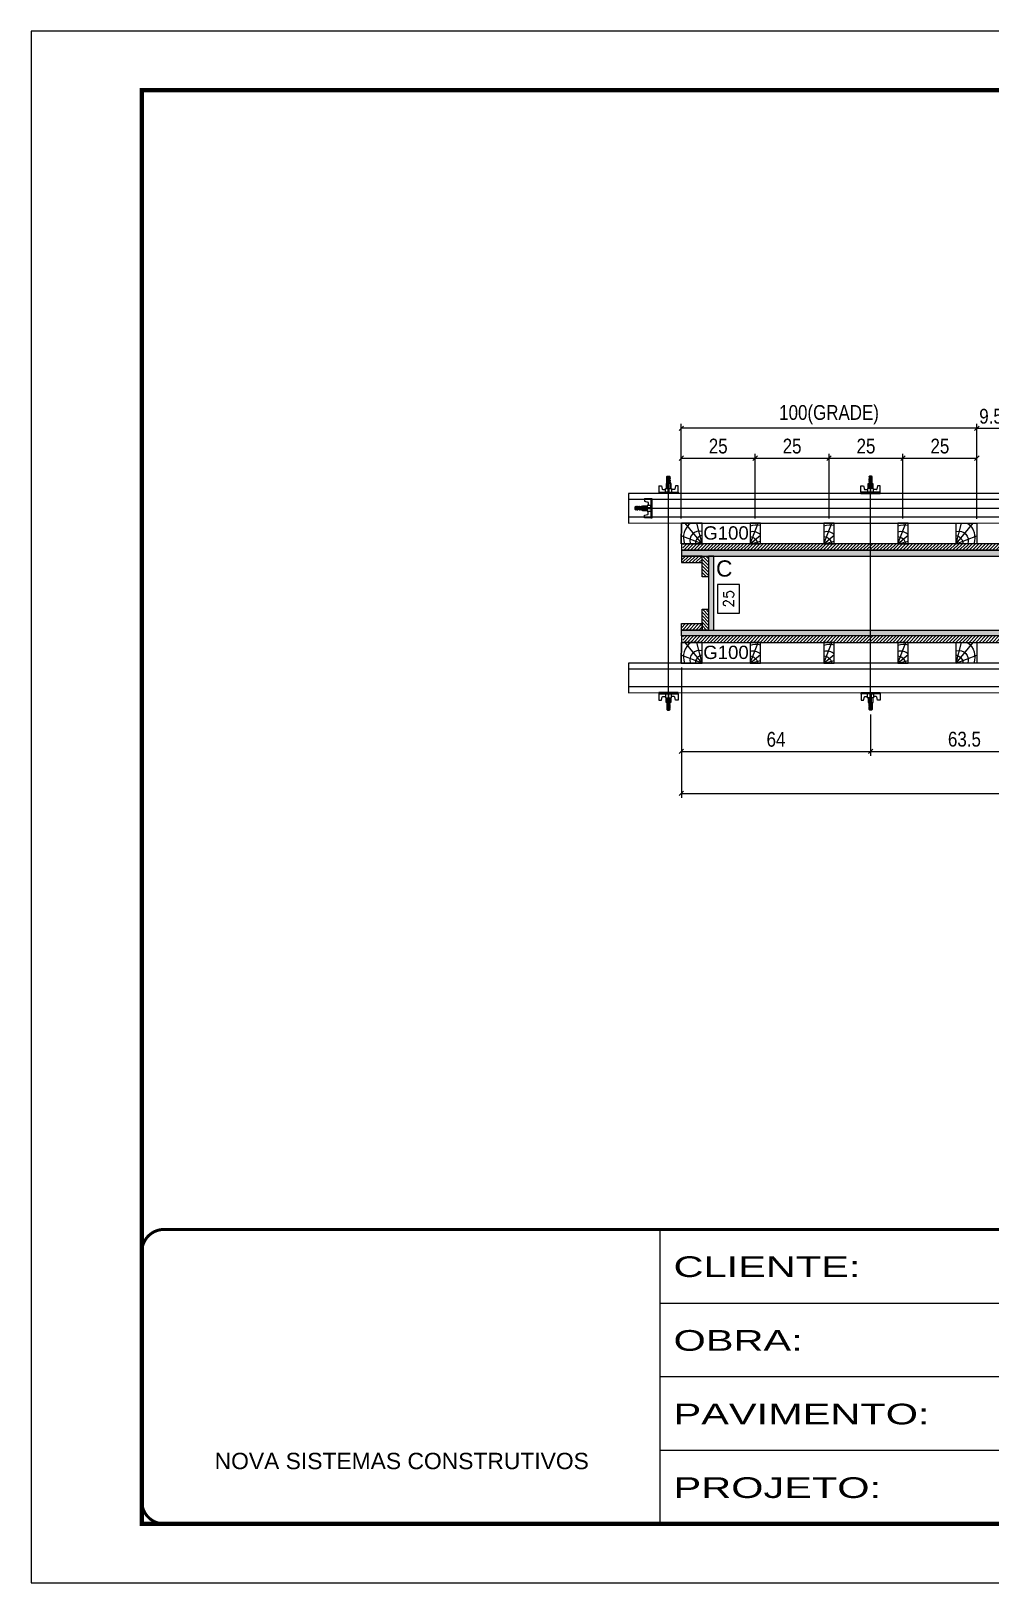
# Model space of a CAD drawing. Extents: x 14400 to 27878, y -21631 to 6985.
# Drawn here: x 14413 to 15063, y -957 to 93 of the extents above; entities that cross this region are included whole.
import ezdxf
from ezdxf.enums import TextEntityAlignment as Align

# ---------------------------------------------------------------- set-up
doc = ezdxf.new("R2010")
doc.units = 0
doc.linetypes.add('CONTINUO', pattern=[0])
doc.linetypes.add('DASHED', pattern=[0.75, 0.5, -0.25])
for name, color, linetype in [('CHAPA', 1, 'Continuous'), ('COTA', 241, 'Continuous'), ('SARRAFO', 251, 'Continuous'), ('TEXTO_GERAL', 7, 'Continuous')]:
    doc.layers.add(name, color=color, linetype=linetype)
for name, color, linetype, lineweight in [('Folhas', 255, 'Continuous', 9), ('Hachura', 251, 'Continuous', 9), ('Madeira', 126, 'Continuous', 18), ('Perfil Metálico', 224, 'Continuous', 18), ('SARRAFO DE PRESSAO', 251, 'DASHED', 9)]:
    doc.layers.add(name, color=color, linetype=linetype, lineweight=lineweight)
doc.styles.add('ARIAL', font='arial.ttf')
doc.styles.add('COTA TECNICA 2X', font='techl___.ttf', dxfattribs={"height": 10})
doc.styles.add('ROMANS', font='romans.shx')
doc.styles.add('SANSSERIF', font='sas_____.pfb')
doc.styles.add('Tecnologia', font='')
doc.styles.get('Tecnologia').set_extended_font_data('Forgotten Futurist')
doc.dimstyles.new('SECAO PILAR', dxfattribs={"dimtxt": 10, "dimasz": 3, "dimexe": 3, "dimexo": 3, "dimgap": 3, "dimtad": 1, "dimdec": 1, "dimlfac": 0.5, "dimzin": 12, "dimdsep": 46, "dimtxsty": 'COTA TECNICA 2X', "dimblk1": 'OBLIQUE', "dimblk2": 'OBLIQUE', "dimsah": 1, "dimcen": 0.9, "dimclrd": 256, "dimclre": 256, "dimclrt": 256, "dimadec": 1, "dimazin": 3, "dimtfac": 1, "dimtdec": 1, "dimtmove": 0, "dimatfit": 3, "dimfxl": 1, "dimtolj": 1, "dimtzin": 12, "dimarcsym": 0})
doc.dimstyles.new('SECÇÃO 2', dxfattribs={"dimtxt": 7, "dimasz": 6, "dimexe": 0.18, "dimexo": 2, "dimgap": -4, "dimtad": 3, "dimdec": 1, "dimlfac": 0.5, "dimzin": 12, "dimdsep": 46, "dimtxsty": 'ROMANS', "dimblk": 'ARCHTICK', "dimcen": 0.09, "dimse1": 1, "dimse2": 1, "dimsd1": 1, "dimsd2": 1, "dimclrd": 180, "dimclre": 5, "dimclrt": 1, "dimadec": 0, "dimazin": 3, "dimtfac": 1, "dimtdec": 1, "dimtofl": 0, "dimtmove": 0, "dimatfit": 3, "dimldrblk": 'ARCHTICK', "dimfxl": 1, "dimtolj": 1, "dimtzin": 0, "dimarcsym": 0})

# ---------------------------------------------------------------- blocks, each defined once
blk = doc.blocks.new('9999999999')
at = {"color": 30, "linetype": 'CONTINUO'}
for p, q in [((98564.6, 34230.2), (98564.6, 34429.4)), ((98564.6, 34379.6), (99584, 34379.6)), ((98564.6, 34329.8), (99488, 34329.8)), ((98564.6, 34280), (99488, 34280))]:
    blk.add_line(p, q, dxfattribs=at)
at = {"color": 30, "linetype": 'CONTINUO', "const_width": 2}
blk.add_lwpolyline([(99584, 34230.2), (99584, 34414.4, 0.414214), (99569, 34429.4), (98229, 34429.4, 0.414214), (98214, 34414.4), (98214, 34245.2, 0.414214), (98229, 34230.2), (99584, 34230.2)], format="xyb", dxfattribs=at)
at = {"layer": 'Folhas'}
blk.add_lwpolyline([(98139, 34190.2), (99624, 34190.2), (99624, 35240.2), (98139, 35240.2)], close=True, dxfattribs=at)
at = {"layer": 'Folhas', "color": 30, "const_width": 3}
blk.add_lwpolyline([(98214, 34230.2), (99584, 34230.2), (99584, 35200.2), (98214, 35200.2)], close=True, dxfattribs=at)
at = {"color": 7, "linetype": 'Continuous', "ltscale": 5, "style": 'ARIAL'}
blk.add_text('NOVA SISTEMAS CONSTRUTIVOS', height=11.059, dxfattribs=at).set_placement((98263.2, 34267.2))
at = {"layer": 'Folhas', "color": 7, "style": 'Tecnologia', "width": 1.5}
for s, p in [('CLIENTE:', (98573.7, 34397.2)), ('OBRA:', (98573.7, 34347.3)), ('PAVIMENTO:', (98573.7, 34297.5)), ('PROJETO:', (98573.7, 34247.7))]:
    blk.add_text(s, height=14, dxfattribs=at).set_placement(p)
blk = doc.blocks.new('*D2345')
at = {"layer": 'COTA', "color": 180, "lineweight": -2, "transparency": 16777216}
for p, q in [((14892.9, -281.2), (14877.9, -281.2)), ((14877.9, -281.2), (14877.9, -300.6)), ((14892.9, -300.6), (14892.9, -281.2)), ((14877.9, -300.6), (14892.9, -300.6))]:
    blk.add_line(p, q, dxfattribs=at)
at = {"layer": 'Defpoints', "color": 0, "transparency": 16777216}
for p in [(14892.8, -262), (14892.8, -312), (14896.9, -312)]:
    blk.add_point(p, dxfattribs=at)
at = {"layer": 'COTA', "color": 1, "transparency": 16777216, "insert": (14885.4, -290.9), "char_height": 7, "attachment_point": 5, "rotation": 90, "style": 'ROMANS'}
blk.add_mtext('\\A1;25', dxfattribs=at)
blk = doc.blocks.new('_ArchTick')
at = {"color": 0, "linetype": 'ByBlock', "const_width": 0.15}
blk.add_lwpolyline([(-0.5, -0.5), (0.5, 0.5)], dxfattribs=at)
blk = doc.blocks.new('*D2346')
at = {"layer": 'COTA', "color": 180, "lineweight": -2, "transparency": 16777216}
for p, q in [((15245, -293), (15209, -293)), ((15209, -293), (15209, -308)), ((15245, -308), (15245, -293)), ((15209, -308), (15245, -308))]:
    blk.add_line(p, q, dxfattribs=at)
at = {"layer": 'Defpoints', "color": 0, "transparency": 16777216}
for p in [(14875.5, -312), (15466.5, -312), (15466.5, -312)]:
    blk.add_point(p, dxfattribs=at)
at = {"layer": 'COTA', "color": 1, "transparency": 16777216, "insert": (15227, -300.5), "char_height": 7, "attachment_point": 5, "style": 'ROMANS'}
blk.add_mtext('\\A1;295.5', dxfattribs=at)
blk = doc.blocks.new('_Oblique')
at = {"color": 0, "linetype": 'ByBlock', "lineweight": -2}
blk.add_line((-0.5, -0.5), (0.5, 0.5), dxfattribs=at)
blk = doc.blocks.new('*D2347')
at = {"layer": 'COTA', "lineweight": -2, "transparency": 16777216}
for p, q in [((14853.5, -337.4), (14853.5, -425.5)), ((15488.5, -337.3), (15488.5, -425.5)), ((14853.5, -422.5), (15488.5, -422.5))]:
    blk.add_line(p, q, dxfattribs=at)
at = {"layer": 'Defpoints', "color": 0, "transparency": 16777216}
for p in [(14853.5, -334.4), (15488.5, -334.3), (15488.5, -422.5)]:
    blk.add_point(p, dxfattribs=at)
at = {"layer": 'COTA', "lineweight": -2, "transparency": 16777216, "xscale": 3, "yscale": 3, "zscale": 3, "rotation": 180}
blk.add_blockref('_Oblique', (14853.5, -422.5), dxfattribs=at)
at = {"layer": 'COTA', "lineweight": -2, "transparency": 16777216, "xscale": 3, "yscale": 3, "zscale": 3}
blk.add_blockref('_Oblique', (15488.5, -422.5), dxfattribs=at)
at = {"layer": 'COTA', "transparency": 16777216, "insert": (15171, -414.3), "char_height": 10, "attachment_point": 5, "style": 'COTA TECNICA 2X'}
blk.add_mtext('\\A1;317.5 - PAINEL', dxfattribs=at)
blk = doc.blocks.new('*D2348')
at = {"layer": 'COTA', "lineweight": -2, "transparency": 16777216}
for p, q in [((14853.5, -337.4), (14853.5, -397.1)), ((14981.5, -369.1), (14981.5, -397.1)), ((14853.5, -394.1), (14981.5, -394.1))]:
    blk.add_line(p, q, dxfattribs=at)
at = {"layer": 'Defpoints', "color": 0, "transparency": 16777216}
for p in [(14853.5, -334.4), (14981.5, -366.1), (14981.5, -394.1)]:
    blk.add_point(p, dxfattribs=at)
at = {"layer": 'COTA', "lineweight": -2, "transparency": 16777216, "xscale": 3, "yscale": 3, "zscale": 3, "rotation": 180}
blk.add_blockref('_Oblique', (14853.5, -394.1), dxfattribs=at)
at = {"layer": 'COTA', "lineweight": -2, "transparency": 16777216, "xscale": 3, "yscale": 3, "zscale": 3}
blk.add_blockref('_Oblique', (14981.5, -394.1), dxfattribs=at)
at = {"layer": 'COTA', "transparency": 16777216, "insert": (14917.5, -386), "char_height": 10, "attachment_point": 5, "style": 'COTA TECNICA 2X'}
blk.add_mtext('\\A1;64', dxfattribs=at)
blk = doc.blocks.new('C')
at = {"layer": 'Hachura', "color": 0}
for p, q in [((0, 3.22), (0, -3.22)), ((0.45, 3.22), (0, 3.22)), ((0.46, 3.16), (0, 3.16)), ((0.46, 3.05), (0, 3.05)), ((0.46, 2.88), (0, 2.88)), ((0, 2.75), (0, -1.16)), ((0.46, 2.65), (0, 2.65)), ((0.46, 2.23), (0, 2.23)), ((0.46, 1.51), (0, 1.51)), ((0.39, 0.49), (0.17, 0.49)), ((0.45, -3.23), (0.45, 3.22)), ((0.45, 3.22), (2.58, 3.22)), ((1.74, 0.97), (0.45, 0.97)), ((1.45, 0.1), (0.45, 0.1)), ((1.35, 1.94), (1.35, 0.96)), ((2.58, 2.39), (1.47, 2.09)), ((1.74, -0.97), (1.74, 0.97)), ((1.74, 0.97), (1.74, 0.84)), ((1.74, 0.97), (1.74, 0.84)), ((1.74, 0.84), (3.35, 0.84)), ((3.35, 0.45), (1.74, 0.45)), ((2.58, 3.22), (2.58, 2.39)), ((3.32, 0.84), (3.32, -0.84)), ((3.35, 0.84), (3.35, -0.84)), ((3.68, 0.45), (3.35, 0.45)), ((3.84, -0.52), (3.35, 0.45)), ((3.35, 0.06), (3.67, -0.57)), ((3.68, 0.45), (4.16, -0.52)), ((3.72, 0.5), (4.25, -0.57)), ((4.37, -0.55), (3.83, 0.53)), ((4.15, 0.45), (3.93, 0.45)), ((4.42, -0.52), (3.93, 0.45)), ((4.15, 0.45), (4.26, 0.45)), ((4.26, 0.45), (4.74, -0.52)), ((4.3, 0.5), (4.83, -0.57)), ((4.95, -0.55), (4.41, 0.53)), ((4.51, 0.45), (4.84, 0.45)), ((5, -0.52), (4.51, 0.45)), ((4.84, 0.45), (5.32, -0.52)), ((4.88, 0.5), (5.41, -0.57)), ((5.53, -0.55), (4.99, 0.53)), ((5.58, -0.52), (5.09, 0.45)), ((5.42, 0.45), (5.09, 0.45)), ((5.58, -0.52), (5.09, 0.45)), ((5.42, 0.45), (5.74, -0.19)), ((5.46, 0.5), (5.74, -0.07)), ((5.74, 0.19), (5.57, 0.53)), ((5.74, 0.32), (5.68, 0.45)), ((5.68, 0.45), (5.74, 0.45)), ((5.74, 0.45), (5.9, 0.29)), ((5.74, 0.45), (5.74, -0.52)), ((5.9, -0.36), (5.9, 0.29)), ((0.45, 0), (0, 0)), ((0.46, -1.52), (0, -1.52)), ((0.46, -2.23), (0, -2.23)), ((0.46, -2.65), (0, -2.65)), ((0.46, -2.88), (0, -2.88)), ((0.46, -3.05), (0, -3.05)), ((0.46, -3.16), (0, -3.16)), ((0, -3.22), (2.57, -3.22)), ((0.08, -0.48), (0.29, -0.48)), ((0.29, -0.48), (0.4, -0.48)), ((0.45, 0), (0.45, -0.97)), ((0.45, -0.16), (1.45, -0.16)), ((0.45, -0.65), (0.45, -0.32)), ((0.45, -3.23), (0.45, -0.65)), ((0.45, -0.97), (1.74, -0.97)), ((1.35, -1.94), (1.35, -0.97)), ((2.58, -2.39), (1.47, -2.1)), ((3.35, -0.32), (1.74, -0.32)), ((3.35, -0.84), (1.74, -0.84)), ((2.58, -3.23), (2.58, -2.39)), ((3.35, -0.07), (3.58, -0.52)), ((3.35, -0.52), (3.58, -0.52)), ((3.84, -0.52), (4.16, -0.52)), ((4.42, -0.52), (4.74, -0.52)), ((4.63, -0.52), (4.74, -0.52)), ((5, -0.52), (5.32, -0.52)), ((5.58, -0.52), (5.74, -0.52)), ((5.74, -0.52), (5.9, -0.36)), ((5.74, -0.52), (5.74, -0.52))]:
    blk.add_line(p, q, dxfattribs=at)
for centre, radius, start, end in [((1.52, 1.94), 0.161, 104.7436, 180), ((1.44, -0.03), 0.129, 272.695, 87.305), ((3.81, 0.39), 0.143, 25.5688, 154.4312), ((4.39, 0.39), 0.143, 25.5688, 154.4312), ((4.97, 0.39), 0.143, 25.5688, 154.4312), ((5.55, 0.39), 0.143, 25.5688, 154.4312), ((0.17, -0.37), 0.174, 221.744, 317.8592), ((1.52, -1.94), 0.161, 180, 255.2564), ((3.71, -0.4), 0.174, 222.1408, 318.256), ((4.29, -0.4), 0.174, 222.1408, 318.256), ((4.87, -0.4), 0.174, 222.1408, 318.256), ((5.45, -0.4), 0.174, 222.1408, 318.256), ((5.61, -0.4), 0.174, 317.8592, 318.256)]:
    blk.add_arc(centre, radius, start, end, dxfattribs=at)
blk = doc.blocks.new('*D2374')
at = {"layer": 'COTA', "lineweight": -2, "transparency": 16777216}
for p, q in [((14981.5, -369.1), (14981.5, -397.1)), ((15108.5, -369.1), (15108.5, -397.1)), ((14981.5, -394.1), (15108.5, -394.1))]:
    blk.add_line(p, q, dxfattribs=at)
at = {"layer": 'Defpoints', "color": 0, "transparency": 16777216}
for p in [(14981.5, -366.1), (15108.5, -366.1), (15108.5, -394.1)]:
    blk.add_point(p, dxfattribs=at)
at = {"layer": 'COTA', "lineweight": -2, "transparency": 16777216, "xscale": 3, "yscale": 3, "zscale": 3, "rotation": 180}
blk.add_blockref('_Oblique', (14981.5, -394.1), dxfattribs=at)
at = {"layer": 'COTA', "lineweight": -2, "transparency": 16777216, "xscale": 3, "yscale": 3, "zscale": 3}
blk.add_blockref('_Oblique', (15108.5, -394.1), dxfattribs=at)
at = {"layer": 'COTA', "transparency": 16777216, "insert": (15045, -385.9), "char_height": 10, "attachment_point": 5, "style": 'COTA TECNICA 2X'}
blk.add_mtext('\\A1;63.5', dxfattribs=at)
blk = doc.blocks.new('PONTALETE')
at = {"layer": 'Madeira'}
for q in [(2.71, 7), (7, 5.76), (7, 1.74)]:
    blk.add_line((0, 0), q, dxfattribs=at)
blk.add_lwpolyline([(0, 0), (7, 0), (7, 7), (0, 7)], close=True, dxfattribs=at)
for centre, radius, start, end in [((2.04, 0.06), 6.23, 37.2818, 109.0913), ((1.09, 0.9), 3.19, 343.603, 109.9847), ((-0.21, -0.78), 3.09, 14.6322, 86.0383)]:
    blk.add_arc(centre, radius, start, end, dxfattribs=at)
blk = doc.blocks.new('MEIO PONTALETE')
at = {"layer": 'Madeira'}
for q in [(2.71, 7), (3.5, 2.88), (3.5, 0.87)]:
    blk.add_line((0, 0), q, dxfattribs=at)
blk.add_lwpolyline([(0, 0), (3.5, 0), (3.5, 7), (0, 7)], close=True, dxfattribs=at)
for centre, radius, start, end in [((2.04, 0.06), 6.23, 76.4499, 109.0913), ((1.09, 0.9), 3.19, 40.9063, 109.9847), ((-0.21, -0.78), 3.09, 14.6322, 86.0383)]:
    blk.add_arc(centre, radius, start, end, dxfattribs=at)
blk = doc.blocks.new('*D2350')
at = {"layer": 'COTA', "lineweight": -2, "transparency": 16777216}
for p, q in [((14853.4, -236.6), (14853.4, -192.7)), ((14853.4, -195.7), (14903.4, -195.7)), ((14903.4, -236.6), (14903.4, -192.7))]:
    blk.add_line(p, q, dxfattribs=at)
at = {"layer": 'Defpoints', "color": 0, "transparency": 16777216}
for p in [(14903.4, -195.7), (14853.4, -239.6), (14903.4, -239.6)]:
    blk.add_point(p, dxfattribs=at)
at = {"layer": 'COTA', "lineweight": -2, "transparency": 16777216, "xscale": 3, "yscale": 3, "zscale": 3, "rotation": 180}
blk.add_blockref('_Oblique', (14853.4, -195.7), dxfattribs=at)
at = {"layer": 'COTA', "lineweight": -2, "transparency": 16777216, "xscale": 3, "yscale": 3, "zscale": 3}
blk.add_blockref('_Oblique', (14903.4, -195.7), dxfattribs=at)
at = {"layer": 'COTA', "transparency": 16777216, "insert": (14878.4, -187.6), "char_height": 10, "attachment_point": 5, "style": 'COTA TECNICA 2X'}
blk.add_mtext('\\A1;25', dxfattribs=at)
blk = doc.blocks.new('*D2351')
at = {"layer": 'COTA', "lineweight": -2, "transparency": 16777216}
for p, q in [((14853.4, -236.6), (14853.4, -172.5)), ((15053.4, -175.5), (14853.4, -175.5)), ((15053.4, -236.7), (15053.4, -172.5))]:
    blk.add_line(p, q, dxfattribs=at)
at = {"layer": 'Defpoints', "color": 0, "transparency": 16777216}
for p in [(14853.4, -175.5), (14853.4, -239.6), (15053.4, -239.7)]:
    blk.add_point(p, dxfattribs=at)
at = {"layer": 'COTA', "lineweight": -2, "transparency": 16777216, "xscale": 3, "yscale": 3, "zscale": 3, "rotation": 180}
blk.add_blockref('_Oblique', (14853.4, -175.5), dxfattribs=at)
at = {"layer": 'COTA', "lineweight": -2, "transparency": 16777216, "xscale": 3, "yscale": 3, "zscale": 3}
blk.add_blockref('_Oblique', (15053.4, -175.5), dxfattribs=at)
at = {"layer": 'COTA', "transparency": 16777216, "insert": (14953.4, -166.3), "char_height": 10, "attachment_point": 5, "style": 'COTA TECNICA 2X'}
blk.add_mtext('\\A1;100(GRADE)', dxfattribs=at)
blk = doc.blocks.new('*D2352')
at = {"layer": 'COTA', "lineweight": -2, "transparency": 16777216}
for p, q in [((14903.4, -236.6), (14903.4, -192.7)), ((14903.4, -195.7), (14953.4, -195.7)), ((14953.4, -236.6), (14953.4, -192.7))]:
    blk.add_line(p, q, dxfattribs=at)
at = {"layer": 'Defpoints', "color": 0, "transparency": 16777216}
for p in [(14953.4, -195.7), (14903.4, -239.6), (14953.4, -239.6)]:
    blk.add_point(p, dxfattribs=at)
at = {"layer": 'COTA', "lineweight": -2, "transparency": 16777216, "xscale": 3, "yscale": 3, "zscale": 3, "rotation": 180}
blk.add_blockref('_Oblique', (14903.4, -195.7), dxfattribs=at)
at = {"layer": 'COTA', "lineweight": -2, "transparency": 16777216, "xscale": 3, "yscale": 3, "zscale": 3}
blk.add_blockref('_Oblique', (14953.4, -195.7), dxfattribs=at)
at = {"layer": 'COTA', "transparency": 16777216, "insert": (14928.4, -187.6), "char_height": 10, "attachment_point": 5, "style": 'COTA TECNICA 2X'}
blk.add_mtext('\\A1;25', dxfattribs=at)
blk = doc.blocks.new('*D2353')
at = {"layer": 'COTA', "lineweight": -2, "transparency": 16777216}
for p, q in [((14953.4, -236.6), (14953.4, -192.7)), ((14953.4, -195.7), (15003.4, -195.7)), ((15003.4, -236.6), (15003.4, -192.7))]:
    blk.add_line(p, q, dxfattribs=at)
at = {"layer": 'Defpoints', "color": 0, "transparency": 16777216}
for p in [(15003.4, -195.7), (14953.4, -239.6), (15003.4, -239.6)]:
    blk.add_point(p, dxfattribs=at)
at = {"layer": 'COTA', "lineweight": -2, "transparency": 16777216, "xscale": 3, "yscale": 3, "zscale": 3, "rotation": 180}
blk.add_blockref('_Oblique', (14953.4, -195.7), dxfattribs=at)
at = {"layer": 'COTA', "lineweight": -2, "transparency": 16777216, "xscale": 3, "yscale": 3, "zscale": 3}
blk.add_blockref('_Oblique', (15003.4, -195.7), dxfattribs=at)
at = {"layer": 'COTA', "transparency": 16777216, "insert": (14978.4, -187.6), "char_height": 10, "attachment_point": 5, "style": 'COTA TECNICA 2X'}
blk.add_mtext('\\A1;25', dxfattribs=at)
blk = doc.blocks.new('*D2354')
at = {"layer": 'COTA', "lineweight": -2, "transparency": 16777216}
for p, q in [((15003.4, -236.6), (15003.4, -192.7)), ((15003.4, -195.7), (15053.4, -195.7)), ((15053.4, -236.6), (15053.4, -192.7))]:
    blk.add_line(p, q, dxfattribs=at)
at = {"layer": 'Defpoints', "color": 0, "transparency": 16777216}
for p in [(15053.4, -195.7), (15003.4, -239.6), (15053.4, -239.6)]:
    blk.add_point(p, dxfattribs=at)
at = {"layer": 'COTA', "lineweight": -2, "transparency": 16777216, "xscale": 3, "yscale": 3, "zscale": 3, "rotation": 180}
blk.add_blockref('_Oblique', (15003.4, -195.7), dxfattribs=at)
at = {"layer": 'COTA', "lineweight": -2, "transparency": 16777216, "xscale": 3, "yscale": 3, "zscale": 3}
blk.add_blockref('_Oblique', (15053.4, -195.7), dxfattribs=at)
at = {"layer": 'COTA', "transparency": 16777216, "insert": (15028.4, -187.6), "char_height": 10, "attachment_point": 5, "style": 'COTA TECNICA 2X'}
blk.add_mtext('\\A1;25', dxfattribs=at)
blk = doc.blocks.new('*D2355')
at = {"layer": 'COTA', "lineweight": -2, "transparency": 16777216}
for p, q in [((15053.4, -236.7), (15053.4, -172.5)), ((15053.4, -175.5), (15072.5, -175.5)), ((15072.5, -236.6), (15072.5, -172.5))]:
    blk.add_line(p, q, dxfattribs=at)
at = {"layer": 'Defpoints', "color": 0, "transparency": 16777216}
for p in [(15072.5, -175.5), (15053.4, -239.7), (15072.5, -239.6)]:
    blk.add_point(p, dxfattribs=at)
at = {"layer": 'COTA', "lineweight": -2, "transparency": 16777216, "xscale": 3, "yscale": 3, "zscale": 3, "rotation": 180}
blk.add_blockref('_Oblique', (15053.4, -175.5), dxfattribs=at)
at = {"layer": 'COTA', "lineweight": -2, "transparency": 16777216, "xscale": 3, "yscale": 3, "zscale": 3}
blk.add_blockref('_Oblique', (15072.5, -175.5), dxfattribs=at)
at = {"layer": 'COTA', "transparency": 16777216, "insert": (15063, -167.4), "char_height": 10, "attachment_point": 5, "style": 'COTA TECNICA 2X'}
blk.add_mtext('\\A1;9.5', dxfattribs=at)

msp = doc.modelspace()

# ---------------------------------------------------------------- hatches: boundary and pattern name
at = {"layer": 'Hachura'}
h = msp.add_hatch(color=256, dxfattribs=at)
h.dxf.hatch_style = 1
h.paths.add_polyline_path([(15488.47, -261.98), (15488.47, -257.98), (14853.47, -257.98), (14853.47, -261.98)])
h = msp.add_hatch(dxfattribs=at)
h.set_pattern_fill('ANSI31', color=256, scale=0.5, angle=180, style=0)
h.set_pattern_definition([(225, (5729.5154, -23191.3835), (1.12253202, -1.12253202), [])])
h.paths.add_polyline_path([(14867.47, -261.98), (14867.47, -266.38), (14853.47, -266.38), (14853.47, -261.98)])
h = msp.add_hatch(dxfattribs=at)
h.set_pattern_fill('ANSI31', color=256, scale=0.5, angle=180, style=0)
h.set_pattern_definition([(225, (5730.5154, -23182.9835), (1.12253202, -1.12253202), [])])
h.paths.add_polyline_path([(15490.45, -253.58), (15490.47, -257.98), (14854.47, -257.98), (14854.47, -253.58)])
h = msp.add_hatch(dxfattribs=at)
h.set_pattern_fill('ANSI31', color=256, scale=0.5, angle=270, style=0)
h.set_pattern_definition([(315, (38370.8754, -9764.9272), (1.12253202, 1.12253202), [])])
h.paths.add_polyline_path([(14867.47, -275.98), (14871.87, -275.98), (14871.87, -261.98), (14867.47, -261.98)])
h = msp.add_hatch(color=256, dxfattribs=at)
h.dxf.hatch_style = 1
h.paths.add_polyline_path([(14871.87, -311.98), (14875.47, -311.98), (14875.47, -261.98), (14871.87, -261.98)])
h = msp.add_hatch(dxfattribs=at)
h.set_pattern_fill('ANSI31', color=256, scale=0.5, angle=270, style=0)
h.set_pattern_definition([(315, (38370.8754, -9800.9272), (1.12253202, 1.12253202), [])])
h.paths.add_polyline_path([(14867.47, -311.98), (14871.87, -311.98), (14871.87, -297.98), (14867.47, -297.98)])
h = msp.add_hatch(dxfattribs=at)
h.set_pattern_fill('ANSI31', color=256, scale=0.5, angle=180, style=0)
h.set_pattern_definition([(225, (5729.5154, -23203.3835), (1.12253202, -1.12253202), [])])
h.paths.add_polyline_path([(14867.47, -311.98), (14867.47, -307.58), (14853.47, -307.58), (14853.47, -311.98)])
h = msp.add_hatch(color=256, dxfattribs=at)
h.dxf.hatch_style = 1
h.paths.add_polyline_path([(15488.47, -311.98), (15488.47, -315.98), (14853.47, -315.98), (14853.47, -311.98)])
h = msp.add_hatch(dxfattribs=at)
h.set_pattern_fill('ANSI31', color=256, scale=0.5, angle=180, style=0)
h.set_pattern_definition([(225, (5730.5154, -23245.3835), (1.12253202, -1.12253202), [])])
h.paths.add_polyline_path([(15490.45, -315.98), (15490.47, -320.38), (14854.47, -320.38), (14854.47, -315.98)])

# ---------------------------------------------------------------- linework, layer by layer
at = {"layer": 'CHAPA'}
for points in [[(15488.47, -261.98), (15488.47, -257.98), (14853.47, -257.98), (14853.47, -261.98)], [(14871.87, -311.98), (14875.47, -311.98), (14875.47, -261.98), (14871.87, -261.98)], [(15488.47, -311.98), (15488.47, -315.98), (14853.47, -315.98), (14853.47, -311.98)]]:
    msp.add_lwpolyline(points, close=True, dxfattribs=at)
at = {"layer": 'Hachura'}
for p, q in [((14844.78, -365.15), (14844.78, -212.6)), ((14981.47, -365.15), (14981.47, -212.6)), ((14822.98, -229.57), (15515.5, -229.55))]:
    msp.add_line(p, q, dxfattribs=at)
at = {"layer": 'Madeira'}
for points in [[(14853.45, -253.6), (14853.47, -239.6), (15053.46, -239.6), (15053.44, -253.6)], [(14853.45, -334.38), (14853.47, -320.38), (15053.46, -320.39), (15053.44, -334.39)]]:
    msp.add_lwpolyline(points, close=True, dxfattribs=at)
at = {"layer": 'Perfil Metálico'}
for p, q in [((15524.19, -223.64), (14817.75, -223.64)), ((15524.19, -235.64), (14817.75, -235.64)), ((15524.19, -338.38), (14817.75, -338.38)), ((15524.19, -350.38), (14817.75, -350.38))]:
    msp.add_line(p, q, dxfattribs=at)
for points in [[(15524.19, -239.57), (15524.19, -219.57), (14817.75, -219.64), (14817.75, -239.64)], [(14817.75, -334.38), (14817.75, -354.38), (15524.19, -354.32), (15524.19, -334.32)]]:
    msp.add_lwpolyline(points, close=True, dxfattribs=at)
at = {"layer": 'SARRAFO'}
for points in [[(14853.47, -257.98), (15488.47, -257.98), (15488.45, -253.58), (14853.47, -253.58)], [(14853.47, -257.98), (15488.47, -257.98), (15488.45, -253.58), (14853.47, -253.58)], [(14853.47, -266.38), (14867.47, -266.38), (14867.47, -261.98), (14853.47, -261.98)], [(14853.47, -266.38), (14867.47, -266.38), (14867.47, -261.98), (14853.47, -261.98)], [(14871.87, -261.98), (14871.87, -275.98), (14867.47, -275.98), (14867.47, -261.98)], [(14871.87, -261.98), (14871.87, -275.98), (14867.47, -275.98), (14867.47, -261.98)], [(14871.87, -297.98), (14871.87, -311.98), (14867.47, -311.98), (14867.47, -297.98)], [(14871.87, -297.98), (14871.87, -311.98), (14867.47, -311.98), (14867.47, -297.98)], [(14853.47, -307.58), (14867.47, -307.58), (14867.47, -311.98), (14853.47, -311.98)], [(14853.47, -307.58), (14867.47, -307.58), (14867.47, -311.98), (14853.47, -311.98)], [(14853.47, -320.38), (15488.47, -320.38), (15488.45, -315.98), (14853.47, -315.98)], [(14853.47, -320.38), (15488.47, -320.38), (15488.45, -315.98), (14853.47, -315.98)]]:
    msp.add_lwpolyline(points, close=True, dxfattribs=at)

# ---------------------------------------------------------------- block references
at = {"layer": 'Hachura', "linetype": 'Continuous', "yscale": 2, "zscale": 2}
for p, xscale, rotation in [((14844.79, -219.6), -2, 270), ((14981.46, -219.6), 2, 90.00000000000001), ((14833.78, -229.57), 2, 180), ((14844.78, -354.35), 2, 270), ((14981.47, -354.35), -2, 90)]:
    msp.add_blockref('C', p, dxfattribs=dict(at, xscale=xscale, rotation=rotation))
at = {"layer": 'Madeira'}
for name, p, xscale, yscale, zscale, rotation in [('PONTALETE', (14867.45, -253.6), 2, 2, 2, 89.93708930310329), ('MEIO PONTALETE', (14899.95, -253.6), 1.999999997962732, 1.999999997962732, 1.999999997962732, 359.9370893031033), ('MEIO PONTALETE', (14949.95, -253.6), 1.999999997962732, 1.999999997962732, 1.999999997962732, 359.9370893031033), ('MEIO PONTALETE', (14999.95, -253.6), 1.999999997962732, 1.999999997962732, 1.999999997962732, 359.9370893031033), ('PONTALETE', (15039.44, -253.59), -2, 2, 2, 269.9370893031033), ('PONTALETE', (14867.45, -334.39), 2, 2, 2, 89.93708930310329), ('MEIO PONTALETE', (14899.95, -334.38), 1.999999997962732, 1.999999997962732, 1.999999997962732, 359.9370893031033), ('MEIO PONTALETE', (14949.95, -334.38), 1.999999997962732, 1.999999997962732, 1.999999997962732, 359.9370893031033), ('MEIO PONTALETE', (14999.95, -334.38), 1.999999997962732, 1.999999997962732, 1.999999997962732, 359.9370893031033), ('PONTALETE', (15039.44, -334.37), -2, 2, 2, 269.9370893031033)]:
    msp.add_blockref(name, p, dxfattribs=dict(at, xscale=xscale, yscale=yscale, zscale=zscale, rotation=rotation))
at = {"layer": 'SARRAFO DE PRESSAO', "color": 6, "linetype": 'ByBlock'}
msp.add_blockref('9999999999', (-83725.51, -35146.93), dxfattribs=at)

# ---------------------------------------------------------------- texts
at = {"layer": 'TEXTO_GERAL', "color": 0, "linetype": 'Continuous', "style": 'SANSSERIF'}
for p in [(14868.31, -246.3), (14868.31, -327.09)]:
    msp.add_text('G100', height=9, dxfattribs=at).set_placement(p, align=Align.MIDDLE_LEFT)
at = {"layer": 'TEXTO_GERAL', "style": 'ARIAL'}
msp.add_text('C', height=11, dxfattribs=at).set_placement((14882.48, -270.35), align=Align.MIDDLE_CENTER)

# ---------------------------------------------------------------- dimensions: what is measured, and where the dimension line sits
at = {"layer": 'COTA'}
for base, p1, p2, text, picture, middle in [((14853.45, -175.51), (15053.44, -239.66), (14853.45, -239.63), '<>(GRADE)', '*D2351', (14953.44, -166.29)), ((15488.47, -422.54), (14853.47, -334.37), (15488.47, -334.33), '<> - PAINEL', '*D2347', (15170.97, -414.32))]:
    dim = msp.add_linear_dim(base=base, p1=p1, p2=p2, text=text, dimstyle='SECAO PILAR', dxfattribs=at)
    dim.commit()
    dim.dimension.update_dxf_attribs({"geometry": picture, "text_midpoint": middle})
for base, p1, p2, dimstyle, picture, middle in [((15072.47, -175.51), (15053.44, -239.68), (15072.47, -239.58), 'SECAO PILAR', '*D2355', (15062.95, -175.51)), ((15466.47, -311.98), (14875.47, -311.98), (15466.47, -311.98), 'SECÇÃO 2', '*D2346', (15227.02, -311.98))]:
    dim = msp.add_linear_dim(base=base, p1=p1, p2=p2, dimstyle=dimstyle, dxfattribs=at)
    dim.commit()
    dim.dimension.update_dxf_attribs({"geometry": picture, "text_midpoint": middle, "dimtype": 160})
for base, p1, p2, picture, middle in [((14903.45, -195.7), (14853.45, -239.63), (14903.45, -239.64), '*D2350', (14878.45, -187.6)), ((14953.45, -195.7), (14903.45, -239.64), (14953.45, -239.64), '*D2352', (14928.45, -187.6)), ((15003.45, -195.7), (14953.45, -239.64), (15003.45, -239.64), '*D2353', (14978.45, -187.6)), ((15053.44, -195.7), (15003.45, -239.64), (15053.44, -239.64), '*D2354', (15028.44, -187.6)), ((14981.54, -394.11), (14853.47, -334.38), (14981.54, -366.15), '*D2348', (14917.5, -386.01)), ((15108.54, -394.11), (14981.54, -366.15), (15108.54, -366.15), '*D2374', (15045.04, -385.89))]:
    dim = msp.add_linear_dim(base=base, p1=p1, p2=p2, dimstyle='SECAO PILAR', dxfattribs=at)
    dim.commit()
    dim.dimension.update_dxf_attribs({"geometry": picture, "text_midpoint": middle})
dim = msp.add_linear_dim(base=(14896.88, -311.98), p1=(14892.79, -261.98), p2=(14892.79, -311.98), angle=270, dimstyle='SECÇÃO 2', dxfattribs=at)
dim.commit()
dim.dimension.update_dxf_attribs({"geometry": '*D2345', "text_midpoint": (14896.88, -290.9), "dimtype": 160})

doc.saveas('drawing.dxf')
